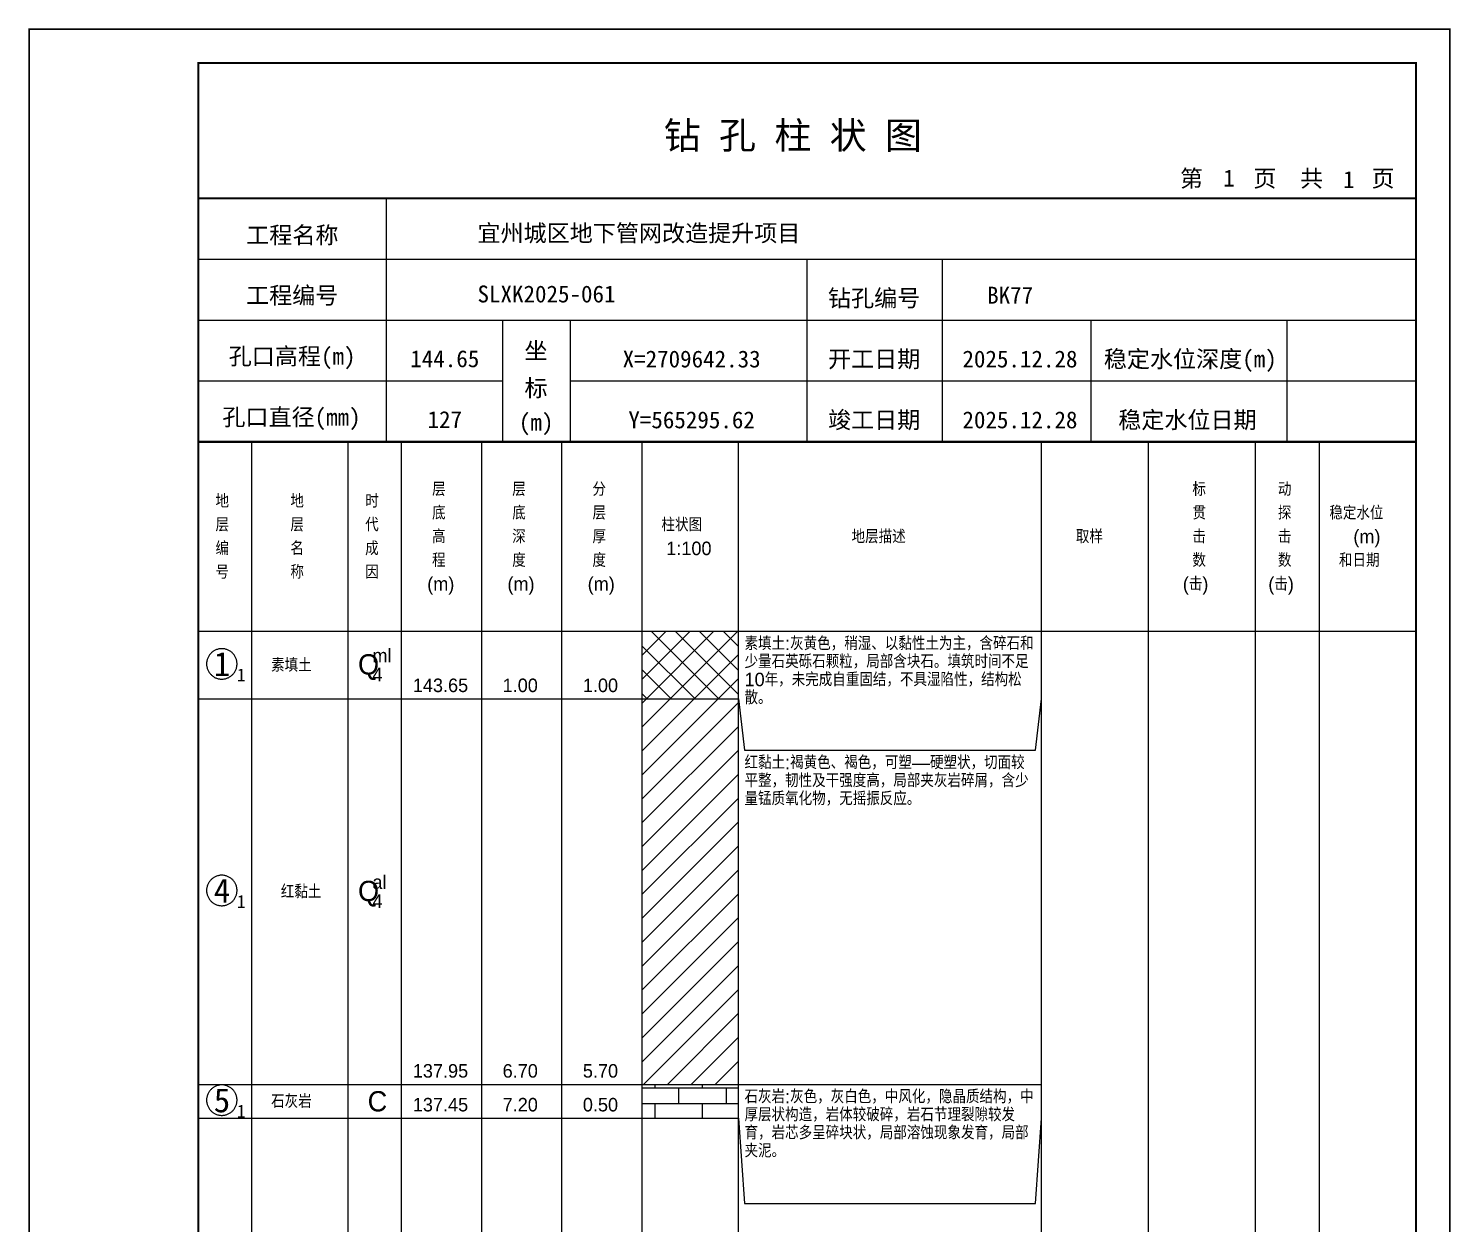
# Model space of a CAD drawing. Header units: millimetres. Extents: x 12489 to 89920, y 4630 to 4927.
# Drawn here: x 29209.3 to 29419.6, y 4750.1 to 4926.8 of the extents above; entities that cross this region are included whole.
import ezdxf
from ezdxf.enums import TextEntityAlignment as Align

# ---------------------------------------------------------------- set-up
doc = ezdxf.new("R2010")
doc.units = ezdxf.units.MM
doc.layers.add('ZZT_TC', color=7, linetype='Continuous')
doc.styles.add('成果图图块', font='', dxfattribs={"height": 2.5})
doc.styles.add('成果图模板', font='')
doc.styles.add('成果图模板标题', font='simhei.ttf')
doc.styles.add('成果图表体', font='Comfont.shx', dxfattribs={"height": 2, "bigfont": 'Hztxt12a.shx'})
doc.styles.get('成果图图块').set_extended_font_data('FangSong_GB2312')
doc.styles.get('成果图模板').set_extended_font_data('FangSong_GB2312')

# ---------------------------------------------------------------- blocks, each defined once
blk = doc.blocks.new('DCBH-1-1-1091', base_point=(0.3, -0.11))
at = {"layer": 'ZZT_TC', "color": 7}
blk.add_polyline3d([(-0.19, 2.31, 0), (-0.3, 2.31, 0), (-0.41, 2.3, 0), (-0.52, 2.29, 0), (-0.63, 2.27, 0), (-0.73, 2.24, 0), (-0.84, 2.21, 0), (-0.95, 2.18, 0), (-1.05, 2.14, 0), (-1.15, 2.09, 0), (-1.25, 2.04, 0), (-1.35, 1.99, 0), (-1.44, 1.93, 0), (-1.53, 1.87, 0), (-1.62, 1.8, 0), (-1.7, 1.73, 0), (-1.78, 1.65, 0), (-1.86, 1.57, 0), (-1.93, 1.49, 0), (-2, 1.4, 0), (-2.06, 1.31, 0), (-2.12, 1.22, 0), (-2.17, 1.12, 0), (-2.22, 1.02, 0), (-2.27, 0.92, 0), (-2.31, 0.82, 0), (-2.34, 0.71, 0), (-2.37, 0.61, 0), (-2.4, 0.5, 0), (-2.41, 0.39, 0), (-2.43, 0.28, 0), (-2.44, 0.17, 0), (-2.44, 0.06, 0), (-2.44, -0.05, 0), (-2.43, -0.16, 0), (-2.41, -0.27, 0), (-2.4, -0.38, 0), (-2.37, -0.49, 0), (-2.34, -0.6, 0), (-2.31, -0.7, 0), (-2.27, -0.8, 0), (-2.22, -0.9, 0), (-2.17, -1, 0), (-2.12, -1.1, 0), (-2.06, -1.19, 0), (-2, -1.28, 0), (-1.93, -1.37, 0), (-1.86, -1.45, 0), (-1.78, -1.53, 0), (-1.7, -1.61, 0), (-1.62, -1.68, 0), (-1.53, -1.75, 0), (-1.44, -1.81, 0), (-1.35, -1.87, 0), (-1.25, -1.93, 0), (-1.15, -1.98, 0), (-1.05, -2.02, 0), (-0.95, -2.06, 0), (-0.84, -2.1, 0), (-0.73, -2.13, 0), (-0.63, -2.15, 0), (-0.52, -2.17, 0), (-0.41, -2.18, 0), (-0.3, -2.19, 0), (-0.19, -2.19, 0), (-0.08, -2.19, 0), (0.03, -2.18, 0), (0.14, -2.17, 0), (0.25, -2.15, 0), (0.36, -2.13, 0), (0.47, -2.1, 0), (0.57, -2.06, 0), (0.67, -2.02, 0), (0.77, -1.98, 0), (0.87, -1.93, 0), (0.97, -1.87, 0), (1.06, -1.81, 0), (1.15, -1.75, 0), (1.24, -1.68, 0), (1.32, -1.61, 0), (1.4, -1.53, 0), (1.48, -1.45, 0), (1.55, -1.37, 0), (1.62, -1.28, 0), (1.68, -1.19, 0), (1.74, -1.1, 0), (1.8, -1, 0), (1.85, -0.9, 0), (1.89, -0.8, 0), (1.93, -0.7, 0), (1.97, -0.6, 0), (2, -0.49, 0), (2.02, -0.38, 0), (2.04, -0.27, 0), (2.05, -0.16, 0), (2.06, -0.05, 0), (2.06, 0.06, 0), (2.06, 0.17, 0), (2.05, 0.28, 0), (2.04, 0.39, 0), (2.02, 0.5, 0), (2, 0.61, 0), (1.97, 0.71, 0), (1.93, 0.82, 0), (1.89, 0.92, 0), (1.85, 1.02, 0), (1.8, 1.12, 0), (1.74, 1.22, 0), (1.68, 1.31, 0), (1.62, 1.4, 0), (1.55, 1.49, 0), (1.48, 1.57, 0), (1.4, 1.65, 0), (1.32, 1.73, 0), (1.24, 1.8, 0), (1.15, 1.87, 0), (1.06, 1.93, 0), (0.97, 1.99, 0), (0.87, 2.04, 0), (0.77, 2.09, 0), (0.67, 2.14, 0), (0.57, 2.18, 0), (0.47, 2.21, 0), (0.36, 2.24, 0), (0.25, 2.27, 0), (0.14, 2.29, 0), (0.03, 2.3, 0), (-0.08, 2.31, 0), (-0.19, 2.31, 0)], dxfattribs=at)
at = {"style": '成果图图块'}
blk.add_text('1', height=3.57, dxfattribs=at).set_placement((-0.16, -1.74), align=Align.CENTER)
blk.add_text('1', height=1.91, dxfattribs=at).set_placement((2.03, -2.53))
blk = doc.blocks.new('DCBH-1-1-1092', base_point=(0.3, -0.11))
at = {"layer": 'ZZT_TC', "color": 7}
blk.add_polyline3d([(-0.19, 2.31, 0), (-0.3, 2.31, 0), (-0.41, 2.3, 0), (-0.52, 2.29, 0), (-0.63, 2.27, 0), (-0.73, 2.24, 0), (-0.84, 2.21, 0), (-0.95, 2.18, 0), (-1.05, 2.14, 0), (-1.15, 2.09, 0), (-1.25, 2.04, 0), (-1.35, 1.99, 0), (-1.44, 1.93, 0), (-1.53, 1.87, 0), (-1.62, 1.8, 0), (-1.7, 1.73, 0), (-1.78, 1.65, 0), (-1.86, 1.57, 0), (-1.93, 1.49, 0), (-2, 1.4, 0), (-2.06, 1.31, 0), (-2.12, 1.22, 0), (-2.17, 1.12, 0), (-2.22, 1.02, 0), (-2.27, 0.92, 0), (-2.31, 0.82, 0), (-2.34, 0.71, 0), (-2.37, 0.61, 0), (-2.4, 0.5, 0), (-2.41, 0.39, 0), (-2.43, 0.28, 0), (-2.44, 0.17, 0), (-2.44, 0.06, 0), (-2.44, -0.05, 0), (-2.43, -0.16, 0), (-2.41, -0.27, 0), (-2.4, -0.38, 0), (-2.37, -0.49, 0), (-2.34, -0.6, 0), (-2.31, -0.7, 0), (-2.27, -0.8, 0), (-2.22, -0.9, 0), (-2.17, -1, 0), (-2.12, -1.1, 0), (-2.06, -1.19, 0), (-2, -1.28, 0), (-1.93, -1.37, 0), (-1.86, -1.45, 0), (-1.78, -1.53, 0), (-1.7, -1.61, 0), (-1.62, -1.68, 0), (-1.53, -1.75, 0), (-1.44, -1.81, 0), (-1.35, -1.87, 0), (-1.25, -1.93, 0), (-1.15, -1.98, 0), (-1.05, -2.02, 0), (-0.95, -2.06, 0), (-0.84, -2.1, 0), (-0.73, -2.13, 0), (-0.63, -2.15, 0), (-0.52, -2.17, 0), (-0.41, -2.18, 0), (-0.3, -2.19, 0), (-0.19, -2.19, 0), (-0.08, -2.19, 0), (0.03, -2.18, 0), (0.14, -2.17, 0), (0.25, -2.15, 0), (0.36, -2.13, 0), (0.47, -2.1, 0), (0.57, -2.06, 0), (0.67, -2.02, 0), (0.77, -1.98, 0), (0.87, -1.93, 0), (0.97, -1.87, 0), (1.06, -1.81, 0), (1.15, -1.75, 0), (1.24, -1.68, 0), (1.32, -1.61, 0), (1.4, -1.53, 0), (1.48, -1.45, 0), (1.55, -1.37, 0), (1.62, -1.28, 0), (1.68, -1.19, 0), (1.74, -1.1, 0), (1.8, -1, 0), (1.85, -0.9, 0), (1.89, -0.8, 0), (1.93, -0.7, 0), (1.97, -0.6, 0), (2, -0.49, 0), (2.02, -0.38, 0), (2.04, -0.27, 0), (2.05, -0.16, 0), (2.06, -0.05, 0), (2.06, 0.06, 0), (2.06, 0.17, 0), (2.05, 0.28, 0), (2.04, 0.39, 0), (2.02, 0.5, 0), (2, 0.61, 0), (1.97, 0.71, 0), (1.93, 0.82, 0), (1.89, 0.92, 0), (1.85, 1.02, 0), (1.8, 1.12, 0), (1.74, 1.22, 0), (1.68, 1.31, 0), (1.62, 1.4, 0), (1.55, 1.49, 0), (1.48, 1.57, 0), (1.4, 1.65, 0), (1.32, 1.73, 0), (1.24, 1.8, 0), (1.15, 1.87, 0), (1.06, 1.93, 0), (0.97, 1.99, 0), (0.87, 2.04, 0), (0.77, 2.09, 0), (0.67, 2.14, 0), (0.57, 2.18, 0), (0.47, 2.21, 0), (0.36, 2.24, 0), (0.25, 2.27, 0), (0.14, 2.29, 0), (0.03, 2.3, 0), (-0.08, 2.31, 0), (-0.19, 2.31, 0)], dxfattribs=at)
at = {"style": '成果图图块'}
blk.add_text('4', height=3.57, dxfattribs=at).set_placement((-0.16, -1.74), align=Align.CENTER)
blk.add_text('1', height=1.91, dxfattribs=at).set_placement((2.03, -2.53))
blk = doc.blocks.new('DCBH-1-1-1093', base_point=(0.3, -0.11))
at = {"layer": 'ZZT_TC', "color": 7}
blk.add_polyline3d([(-0.19, 2.31, 0), (-0.3, 2.31, 0), (-0.41, 2.3, 0), (-0.52, 2.29, 0), (-0.63, 2.27, 0), (-0.73, 2.24, 0), (-0.84, 2.21, 0), (-0.95, 2.18, 0), (-1.05, 2.14, 0), (-1.15, 2.09, 0), (-1.25, 2.04, 0), (-1.35, 1.99, 0), (-1.44, 1.93, 0), (-1.53, 1.87, 0), (-1.62, 1.8, 0), (-1.7, 1.73, 0), (-1.78, 1.65, 0), (-1.86, 1.57, 0), (-1.93, 1.49, 0), (-2, 1.4, 0), (-2.06, 1.31, 0), (-2.12, 1.22, 0), (-2.17, 1.12, 0), (-2.22, 1.02, 0), (-2.27, 0.92, 0), (-2.31, 0.82, 0), (-2.34, 0.71, 0), (-2.37, 0.61, 0), (-2.4, 0.5, 0), (-2.41, 0.39, 0), (-2.43, 0.28, 0), (-2.44, 0.17, 0), (-2.44, 0.06, 0), (-2.44, -0.05, 0), (-2.43, -0.16, 0), (-2.41, -0.27, 0), (-2.4, -0.38, 0), (-2.37, -0.49, 0), (-2.34, -0.6, 0), (-2.31, -0.7, 0), (-2.27, -0.8, 0), (-2.22, -0.9, 0), (-2.17, -1, 0), (-2.12, -1.1, 0), (-2.06, -1.19, 0), (-2, -1.28, 0), (-1.93, -1.37, 0), (-1.86, -1.45, 0), (-1.78, -1.53, 0), (-1.7, -1.61, 0), (-1.62, -1.68, 0), (-1.53, -1.75, 0), (-1.44, -1.81, 0), (-1.35, -1.87, 0), (-1.25, -1.93, 0), (-1.15, -1.98, 0), (-1.05, -2.02, 0), (-0.95, -2.06, 0), (-0.84, -2.1, 0), (-0.73, -2.13, 0), (-0.63, -2.15, 0), (-0.52, -2.17, 0), (-0.41, -2.18, 0), (-0.3, -2.19, 0), (-0.19, -2.19, 0), (-0.08, -2.19, 0), (0.03, -2.18, 0), (0.14, -2.17, 0), (0.25, -2.15, 0), (0.36, -2.13, 0), (0.47, -2.1, 0), (0.57, -2.06, 0), (0.67, -2.02, 0), (0.77, -1.98, 0), (0.87, -1.93, 0), (0.97, -1.87, 0), (1.06, -1.81, 0), (1.15, -1.75, 0), (1.24, -1.68, 0), (1.32, -1.61, 0), (1.4, -1.53, 0), (1.48, -1.45, 0), (1.55, -1.37, 0), (1.62, -1.28, 0), (1.68, -1.19, 0), (1.74, -1.1, 0), (1.8, -1, 0), (1.85, -0.9, 0), (1.89, -0.8, 0), (1.93, -0.7, 0), (1.97, -0.6, 0), (2, -0.49, 0), (2.02, -0.38, 0), (2.04, -0.27, 0), (2.05, -0.16, 0), (2.06, -0.05, 0), (2.06, 0.06, 0), (2.06, 0.17, 0), (2.05, 0.28, 0), (2.04, 0.39, 0), (2.02, 0.5, 0), (2, 0.61, 0), (1.97, 0.71, 0), (1.93, 0.82, 0), (1.89, 0.92, 0), (1.85, 1.02, 0), (1.8, 1.12, 0), (1.74, 1.22, 0), (1.68, 1.31, 0), (1.62, 1.4, 0), (1.55, 1.49, 0), (1.48, 1.57, 0), (1.4, 1.65, 0), (1.32, 1.73, 0), (1.24, 1.8, 0), (1.15, 1.87, 0), (1.06, 1.93, 0), (0.97, 1.99, 0), (0.87, 2.04, 0), (0.77, 2.09, 0), (0.67, 2.14, 0), (0.57, 2.18, 0), (0.47, 2.21, 0), (0.36, 2.24, 0), (0.25, 2.27, 0), (0.14, 2.29, 0), (0.03, 2.3, 0), (-0.08, 2.31, 0), (-0.19, 2.31, 0)], dxfattribs=at)
at = {"style": '成果图图块'}
blk.add_text('5', height=3.57, dxfattribs=at).set_placement((-0.16, -1.74), align=Align.CENTER)
blk.add_text('1', height=1.91, dxfattribs=at).set_placement((2.03, -2.53))
blk = doc.blocks.new('钻孔柱状图路桥昇龙制图梁世成校核莫家里.dwg77', base_point=(25, 236))
for p, q in [((52.82, 236), (52.82, 272)), ((25, 263), (205, 263)), ((115, 236), (115, 263)), ((135, 236), (135, 263)), ((25, 254), (205, 254)), ((70, 236), (70, 254)), ((80, 236), (80, 254)), ((157, 236), (157, 254)), ((185.95, 236), (185.95, 254)), ((25, 245), (70, 245)), ((80, 245), (205, 245))]:
    blk.add_line(p, q)
for points, const_width in [([(0, 0), (210, 0), (210, 297), (0, 297)], 0.25), ([(25, 5), (205, 5), (205, 292), (25, 292)], 0.3)]:
    blk.add_lwpolyline(points, close=True, dxfattribs=dict(const_width=const_width))
at = {"const_width": 0.3}
for points in [[(25, 272), (205, 272)], [(25, 236), (205, 236)]]:
    blk.add_lwpolyline(points, dxfattribs=at)
for s, height, style, p in [('钻 孔 柱 状 图', 4, '成果图模板标题', (93.8, 279.31)), ('第', 2.5, '成果图模板', (170.12, 273.7)), ('页', 2.5, '成果图模板', (180.96, 273.7)), ('共', 2.5, '成果图模板', (187.88, 273.7)), ('页', 2.5, '成果图模板', (198.44, 273.7)), ('工程名称', 2.5, '成果图模板', (32.07, 265.32)), ('宜州城区地下管网改造提升项目', 2.5, '成果图模板', (66.26, 265.61)), ('工程编号', 2.5, '成果图模板', (32.05, 256.41)), ('SLXK2025-061', 2.5, '成果图模板', (66.26, 256.61)), ('钻孔编号', 2.5, '成果图模板', (118.08, 256)), ('BK77', 2.5, '成果图模板', (141.61, 256.43)), ('孔口高程(m)', 2.5, '成果图模板', (29.48, 247.41)), ('坐', 2.5, '成果图模板', (73.21, 248.24)), ('开工日期', 2.5, '成果图模板', (118.08, 247)), ('稳定水位深度(m)', 2.5, '成果图模板', (158.86, 247)), ('标', 2.5, '成果图模板', (73.21, 242.7)), ('孔口直径(mm)', 2.5, '成果图模板', (28.54, 238.41)), ('(m) ', 2.5, '成果图模板', (72.38, 237.65)), ('竣工日期', 2.5, '成果图模板', (118.08, 238)), ('稳定水位日期', 2.5, '成果图模板', (160.99, 238))]:
    blk.add_text(s, height=height, dxfattribs=dict(style=style)).set_placement(p)
at = {"style": '成果图模板'}
for s, p in [('1', (177.35, 273.74)), ('1', (195.08, 273.53)), ('144.65', (61.43, 247.04)), ('X=2709642.33', (97.92, 247)), ('2025.12.28', (146.46, 247)), ('127', (61.43, 238.04)), ('Y=565295.62', (97.92, 238)), ('2025.12.28', (146.46, 238))]:
    blk.add_text(s, height=2.5, dxfattribs=at).set_placement(p, align=Align.CENTER)

msp = doc.modelspace()

# ---------------------------------------------------------------- hatches: boundary and pattern name
at = {"linetype": 'Continuous'}
h = msp.add_hatch(dxfattribs=at)
h.set_pattern_fill('GKSTT', scale=0.5, style=0, pattern_type=2)
h.set_pattern_definition([(45, (0, 0), (-1.76776695, 1.76776695), []), (135, (0, 0), (-1.76776695, -1.76776695), [])])
h.paths.add_polyline_path([(29300.06, 4827.71), (29314.29, 4827.71), (29314.29, 4837.71), (29300.06, 4837.71)])
h = msp.add_hatch(dxfattribs=at)
h.set_pattern_fill('GKNXT', scale=0.5, style=0, pattern_type=2)
h.set_pattern_definition([(45, (0, 0), (-1.76776695, 1.76776695), [])])
h.paths.add_polyline_path([(29300.06, 4770.71), (29314.29, 4770.71), (29314.29, 4827.71), (29300.06, 4827.71)])
h = msp.add_hatch(dxfattribs=at)
h.set_pattern_fill('GKSHY', scale=0.5, style=0, pattern_type=2)
h.set_pattern_definition([(0, (0, 0), (0, 2.3), []), (90, (0, 0), (-3.5, 2.3), [2.3, -2.3])])
h.paths.add_polyline_path([(29300.06, 4765.71), (29314.29, 4765.71), (29314.29, 4770.71), (29300.06, 4770.71)])

# ---------------------------------------------------------------- linework, layer by layer
at = {"color": 0}
for p, q in [((29234.45, 4837.71), (29242.35, 4837.71)), ((29234.45, 4827.71), (29234.45, 4837.71)), ((29242.35, 4827.71), (29242.35, 4837.71)), ((29234.45, 4827.71), (29242.35, 4827.71)), ((29234.45, 4827.71), (29242.35, 4827.71)), ((29234.45, 4770.71), (29234.45, 4827.71)), ((29242.35, 4770.71), (29242.35, 4827.71)), ((29234.45, 4770.71), (29242.35, 4770.71)), ((29234.45, 4770.71), (29242.35, 4770.71)), ((29234.45, 4765.71), (29234.45, 4770.71)), ((29242.35, 4765.71), (29242.35, 4770.71)), ((29234.45, 4765.71), (29242.35, 4765.71))]:
    msp.add_line(p, q, dxfattribs=at)
for points in [[(29234.45, 4865.71), (29242.35, 4865.71)], [(29234.45, 4837.71), (29234.45, 4865.71)], [(29242.35, 4837.71), (29242.35, 4865.71)], [(29242.35, 4865.71), (29256.58, 4865.71)], [(29242.35, 4837.71), (29242.35, 4865.71)], [(29256.58, 4837.71), (29256.58, 4865.71)], [(29256.58, 4865.71), (29264.49, 4865.71)], [(29256.58, 4837.71), (29256.58, 4865.71)], [(29264.49, 4837.71), (29264.49, 4865.71)], [(29264.49, 4865.71), (29276.35, 4865.71)], [(29264.49, 4837.71), (29264.49, 4865.71)], [(29276.35, 4837.71), (29276.35, 4865.71)], [(29276.35, 4865.71), (29288.2, 4865.71)], [(29276.35, 4837.71), (29276.35, 4865.71)], [(29288.2, 4837.71), (29288.2, 4865.71)], [(29288.2, 4865.71), (29300.06, 4865.71)], [(29288.2, 4837.71), (29288.2, 4865.71)], [(29300.06, 4837.71), (29300.06, 4865.71)], [(29300.06, 4865.71), (29314.29, 4865.71)], [(29300.06, 4837.71), (29300.06, 4865.71)], [(29314.29, 4837.71), (29314.29, 4865.71)], [(29314.29, 4865.71), (29359.11, 4865.71)], [(29314.29, 4837.71), (29314.29, 4865.71)], [(29359.11, 4837.71), (29359.11, 4865.71)], [(29359.11, 4865.71), (29374.92, 4865.71)], [(29359.11, 4837.71), (29359.11, 4865.71)], [(29374.92, 4837.71), (29374.92, 4865.71)], [(29374.92, 4865.71), (29390.73, 4865.71)], [(29374.92, 4837.71), (29374.92, 4865.71)], [(29390.73, 4837.71), (29390.73, 4865.71)], [(29390.73, 4865.71), (29400.22, 4865.71)], [(29390.73, 4837.71), (29390.73, 4865.71)], [(29400.22, 4837.71), (29400.22, 4865.71)], [(29400.22, 4865.71), (29414.45, 4865.71)], [(29400.22, 4837.71), (29400.22, 4865.71)], [(29414.45, 4837.71), (29414.45, 4865.71)], [(29234.45, 4837.71), (29242.35, 4837.71)], [(29234.45, 4643.71), (29234.45, 4837.71)], [(29234.45, 4837.71), (29242.35, 4837.71)], [(29242.35, 4643.71), (29242.35, 4837.71)], [(29242.35, 4837.71), (29256.58, 4837.71)], [(29242.35, 4643.71), (29242.35, 4837.71)], [(29242.35, 4837.71), (29256.58, 4837.71)], [(29242.35, 4837.71), (29256.58, 4837.71)], [(29242.35, 4827.71), (29242.35, 4837.71)], [(29256.58, 4643.71), (29256.58, 4837.71)], [(29256.58, 4827.71), (29256.58, 4837.71)], [(29256.58, 4837.71), (29264.49, 4837.71)], [(29256.58, 4643.71), (29256.58, 4837.71)], [(29256.58, 4837.71), (29264.49, 4837.71)], [(29256.58, 4837.71), (29264.49, 4837.71)], [(29256.58, 4827.71), (29256.58, 4837.71)], [(29264.49, 4643.71), (29264.49, 4837.71)], [(29264.49, 4827.71), (29264.49, 4837.71)], [(29264.49, 4837.71), (29276.35, 4837.71)], [(29264.49, 4643.71), (29264.49, 4837.71)], [(29264.49, 4837.71), (29276.35, 4837.71)], [(29264.49, 4837.71), (29276.35, 4837.71)], [(29264.49, 4827.71), (29264.49, 4837.71)], [(29276.35, 4643.71), (29276.35, 4837.71)], [(29276.35, 4827.71), (29276.35, 4837.71)], [(29276.35, 4837.71), (29288.2, 4837.71)], [(29276.35, 4643.71), (29276.35, 4837.71)], [(29276.35, 4837.71), (29288.2, 4837.71)], [(29276.35, 4837.71), (29288.2, 4837.71)], [(29276.35, 4827.71), (29276.35, 4837.71)], [(29288.2, 4643.71), (29288.2, 4837.71)], [(29288.2, 4827.71), (29288.2, 4837.71)], [(29288.2, 4837.71), (29300.06, 4837.71)], [(29288.2, 4643.71), (29288.2, 4837.71)], [(29288.2, 4837.71), (29300.06, 4837.71)], [(29288.2, 4837.71), (29300.06, 4837.71)], [(29288.2, 4827.71), (29288.2, 4837.71)], [(29300.06, 4643.71), (29300.06, 4837.71)], [(29300.06, 4827.71), (29300.06, 4837.71)], [(29300.06, 4837.71), (29314.29, 4837.71)], [(29300.06, 4643.71), (29300.06, 4837.71)], [(29300.06, 4837.71), (29314.29, 4837.71)], [(29314.29, 4643.71), (29314.29, 4837.71)], [(29314.29, 4837.71), (29359.11, 4837.71)], [(29314.29, 4643.71), (29314.29, 4837.71)], [(29314.29, 4837.71), (29359.11, 4837.71)], [(29314.29, 4827.71), (29314.29, 4837.71)], [(29359.11, 4643.71), (29359.11, 4837.71)], [(29359.11, 4827.71), (29359.11, 4837.71)], [(29359.11, 4837.71), (29374.92, 4837.71)], [(29359.11, 4643.71), (29359.11, 4837.71)], [(29359.11, 4837.71), (29374.92, 4837.71)], [(29374.92, 4643.71), (29374.92, 4837.71)], [(29374.92, 4837.71), (29390.73, 4837.71)], [(29374.92, 4643.71), (29374.92, 4837.71)], [(29374.92, 4837.71), (29390.73, 4837.71)], [(29390.73, 4643.71), (29390.73, 4837.71)], [(29390.73, 4837.71), (29400.22, 4837.71)], [(29390.73, 4643.71), (29390.73, 4837.71)], [(29390.73, 4837.71), (29400.22, 4837.71)], [(29400.22, 4643.71), (29400.22, 4837.71)], [(29400.22, 4837.71), (29414.45, 4837.71)], [(29400.22, 4643.71), (29400.22, 4837.71)], [(29400.22, 4837.71), (29414.45, 4837.71)], [(29414.45, 4643.71), (29414.45, 4837.71)], [(29242.35, 4827.71), (29256.58, 4827.71)], [(29242.35, 4827.71), (29256.58, 4827.71)], [(29242.35, 4770.71), (29242.35, 4827.71)], [(29256.58, 4770.71), (29256.58, 4827.71)], [(29256.58, 4827.71), (29264.49, 4827.71)], [(29256.58, 4827.71), (29264.49, 4827.71)], [(29256.58, 4770.71), (29256.58, 4827.71)], [(29264.49, 4770.71), (29264.49, 4827.71)], [(29264.49, 4827.71), (29276.35, 4827.71)], [(29264.49, 4827.71), (29276.35, 4827.71)], [(29264.49, 4770.71), (29264.49, 4827.71)], [(29276.35, 4770.71), (29276.35, 4827.71)], [(29276.35, 4827.71), (29288.2, 4827.71)], [(29276.35, 4827.71), (29288.2, 4827.71)], [(29276.35, 4770.71), (29276.35, 4827.71)], [(29288.2, 4770.71), (29288.2, 4827.71)], [(29288.2, 4827.71), (29300.06, 4827.71)], [(29288.2, 4827.71), (29300.06, 4827.71)], [(29288.2, 4770.71), (29288.2, 4827.71)], [(29300.06, 4770.71), (29300.06, 4827.71)], [(29314.29, 4827.71), (29315.19, 4820.11)], [(29314.29, 4770.71), (29314.29, 4827.71)], [(29358.22, 4820.11), (29359.11, 4827.71)], [(29359.11, 4770.71), (29359.11, 4827.71)], [(29315.19, 4820.11), (29358.22, 4820.11)], [(29242.35, 4770.71), (29256.58, 4770.71)], [(29242.35, 4770.71), (29256.58, 4770.71)], [(29242.35, 4765.71), (29242.35, 4770.71)], [(29256.58, 4765.71), (29256.58, 4770.71)], [(29256.58, 4770.71), (29264.49, 4770.71)], [(29256.58, 4770.71), (29264.49, 4770.71)], [(29256.58, 4765.71), (29256.58, 4770.71)], [(29264.49, 4765.71), (29264.49, 4770.71)], [(29264.49, 4770.71), (29276.35, 4770.71)], [(29264.49, 4770.71), (29276.35, 4770.71)], [(29264.49, 4765.71), (29264.49, 4770.71)], [(29276.35, 4765.71), (29276.35, 4770.71)], [(29276.35, 4770.71), (29288.2, 4770.71)], [(29276.35, 4770.71), (29288.2, 4770.71)], [(29276.35, 4765.71), (29276.35, 4770.71)], [(29288.2, 4765.71), (29288.2, 4770.71)], [(29288.2, 4770.71), (29300.06, 4770.71)], [(29288.2, 4770.71), (29300.06, 4770.71)], [(29288.2, 4765.71), (29288.2, 4770.71)], [(29300.06, 4765.71), (29300.06, 4770.71)], [(29314.29, 4770.71), (29359.11, 4770.71)], [(29314.29, 4765.71), (29314.29, 4770.71)], [(29359.11, 4765.71), (29359.11, 4770.71)], [(29242.35, 4765.71), (29256.58, 4765.71)], [(29256.58, 4765.71), (29264.49, 4765.71)], [(29264.49, 4765.71), (29276.35, 4765.71)], [(29276.35, 4765.71), (29288.2, 4765.71)], [(29288.2, 4765.71), (29300.06, 4765.71)], [(29314.29, 4765.71), (29315.19, 4753.11)], [(29358.22, 4753.11), (29359.11, 4765.71)], [(29315.19, 4753.11), (29358.22, 4753.11)]]:
    msp.add_lwpolyline(points, dxfattribs=at)
at = {"color": 7, "flags": 128}
for points in [[(29300.06, 4827.71), (29314.29, 4827.71)], [(29300.06, 4770.71), (29314.29, 4770.71)], [(29300.06, 4765.71), (29314.29, 4765.71)]]:
    msp.add_lwpolyline(points, dxfattribs=at)

# ---------------------------------------------------------------- block references
for name, p in [('钻孔柱状图路桥昇龙制图梁世成校核莫家里.dwg77', (29234.45, 4865.71)), ('DCBH-1-1-1091', (29238.4, 4832.71)), ('DCBH-1-1-1092', (29238.4, 4799.21)), ('DCBH-1-1-1093', (29238.4, 4768.21))]:
    msp.add_blockref(name, p)

# ---------------------------------------------------------------- texts
at = {"color": 0, "style": '成果图表体'}
for s, height, p in [('层', 2, (29269, 4857.71)), ('层', 2, (29280.85, 4857.71)), ('分', 2, (29292.71, 4857.71)), ('标', 2, (29381.41, 4857.71)), ('动', 2, (29394.05, 4857.71)), ('地', 2, (29236.98, 4855.96)), ('地', 2, (29248.05, 4855.96)), ('时', 2, (29259.11, 4855.96)), ('底', 2, (29269, 4854.21)), ('底', 2, (29280.85, 4854.21)), ('层', 2, (29292.71, 4854.21)), ('贯', 2, (29381.41, 4854.21)), ('探', 2, (29394.05, 4854.21)), ('稳定水位', 2, (29401.65, 4854.21)), ('层', 2, (29236.98, 4852.46)), ('层', 2, (29248.05, 4852.46)), ('代', 2, (29259.11, 4852.46)), ('高', 2, (29269, 4850.71)), ('深', 2, (29280.85, 4850.71)), ('厚', 2, (29292.71, 4850.71)), ('柱状图', 2, (29302.91, 4852.46)), ('地层描述', 2, (29331.02, 4850.71)), ('取样', 2, (29364.18, 4850.71)), ('击', 2, (29381.41, 4850.71)), ('击', 2, (29394.05, 4850.71)), ('(m)', 2, (29405.2, 4850.71)), ('编', 2, (29236.98, 4848.96)), ('名', 2, (29248.05, 4848.96)), ('成', 2, (29259.11, 4848.96)), ('1:100', 2, (29303.62, 4848.96)), ('程', 2, (29269, 4847.21)), ('度', 2, (29280.85, 4847.21)), ('度', 2, (29292.71, 4847.21)), ('数', 2, (29381.41, 4847.21)), ('数', 2, (29394.05, 4847.21)), ('和日期', 2, (29403.07, 4847.21)), ('号', 2, (29236.98, 4845.46)), ('称', 2, (29248.05, 4845.46)), ('因', 2, (29259.11, 4845.46)), ('(m)', 2, (29268.28, 4843.71)), ('(m)', 2, (29280.14, 4843.71)), ('(m)', 2, (29292, 4843.71)), ('(击)', 2, (29379.99, 4843.71)), ('(击)', 2, (29392.63, 4843.71)), ('素填土', 2, (29245.2, 4831.71)), ('Q', 3, (29258.05, 4831.31)), ('ml', 2, (29260.18, 4833.11)), ('4', 2, (29260.18, 4830.31)), ('143.65', 2, (29266.15, 4828.71)), ('1.00', 2, (29279.43, 4828.71)), ('1.00', 2, (29291.29, 4828.71)), ('红黏土', 2, (29246.63, 4798.21)), ('Q', 3, (29258.05, 4797.81)), ('al', 2, (29260.18, 4799.61)), ('4', 2, (29260.18, 4796.81)), ('137.95', 2, (29266.15, 4771.71)), ('6.70', 2, (29279.43, 4771.71)), ('5.70', 2, (29291.29, 4771.71)), ('石灰岩', 2, (29245.2, 4767.21)), ('C', 3, (29259.47, 4766.71)), ('137.45', 2, (29266.15, 4766.71)), ('7.20', 2, (29279.43, 4766.71)), ('0.50', 2, (29291.29, 4766.71))]:
    msp.add_text(s, height=height, dxfattribs=at).set_placement(p)
at = {"color": 0, "char_height": 2, "width": 43.0292, "attachment_point": 1, "line_spacing_factor": 0.8, "style": '成果图表体'}
for s, insert in [('素填土:灰黄色，稍湿、以黏性土为主，含碎石和少量石英砾石颗粒，局部含块石。填筑时间不足10年，未完成自重固结，不具湿陷性，结构松散。', (29315.19, 4836.91)), ('红黏土:褐黄色、褐色，可塑—硬塑状，切面较平整，韧性及干强度高，局部夹灰岩碎屑，含少量锰质氧化物，无摇振反应。', (29315.19, 4819.31)), ('石灰岩:灰色，灰白色，中风化，隐晶质结构，中厚层状构造，岩体较破碎，岩石节理裂隙较发育，岩芯多呈碎块状，局部溶蚀现象发育，局部夹泥。', (29315.19, 4769.91))]:
    msp.add_mtext(s, dxfattribs=dict(at, insert=insert))

doc.saveas('drawing.dxf')
